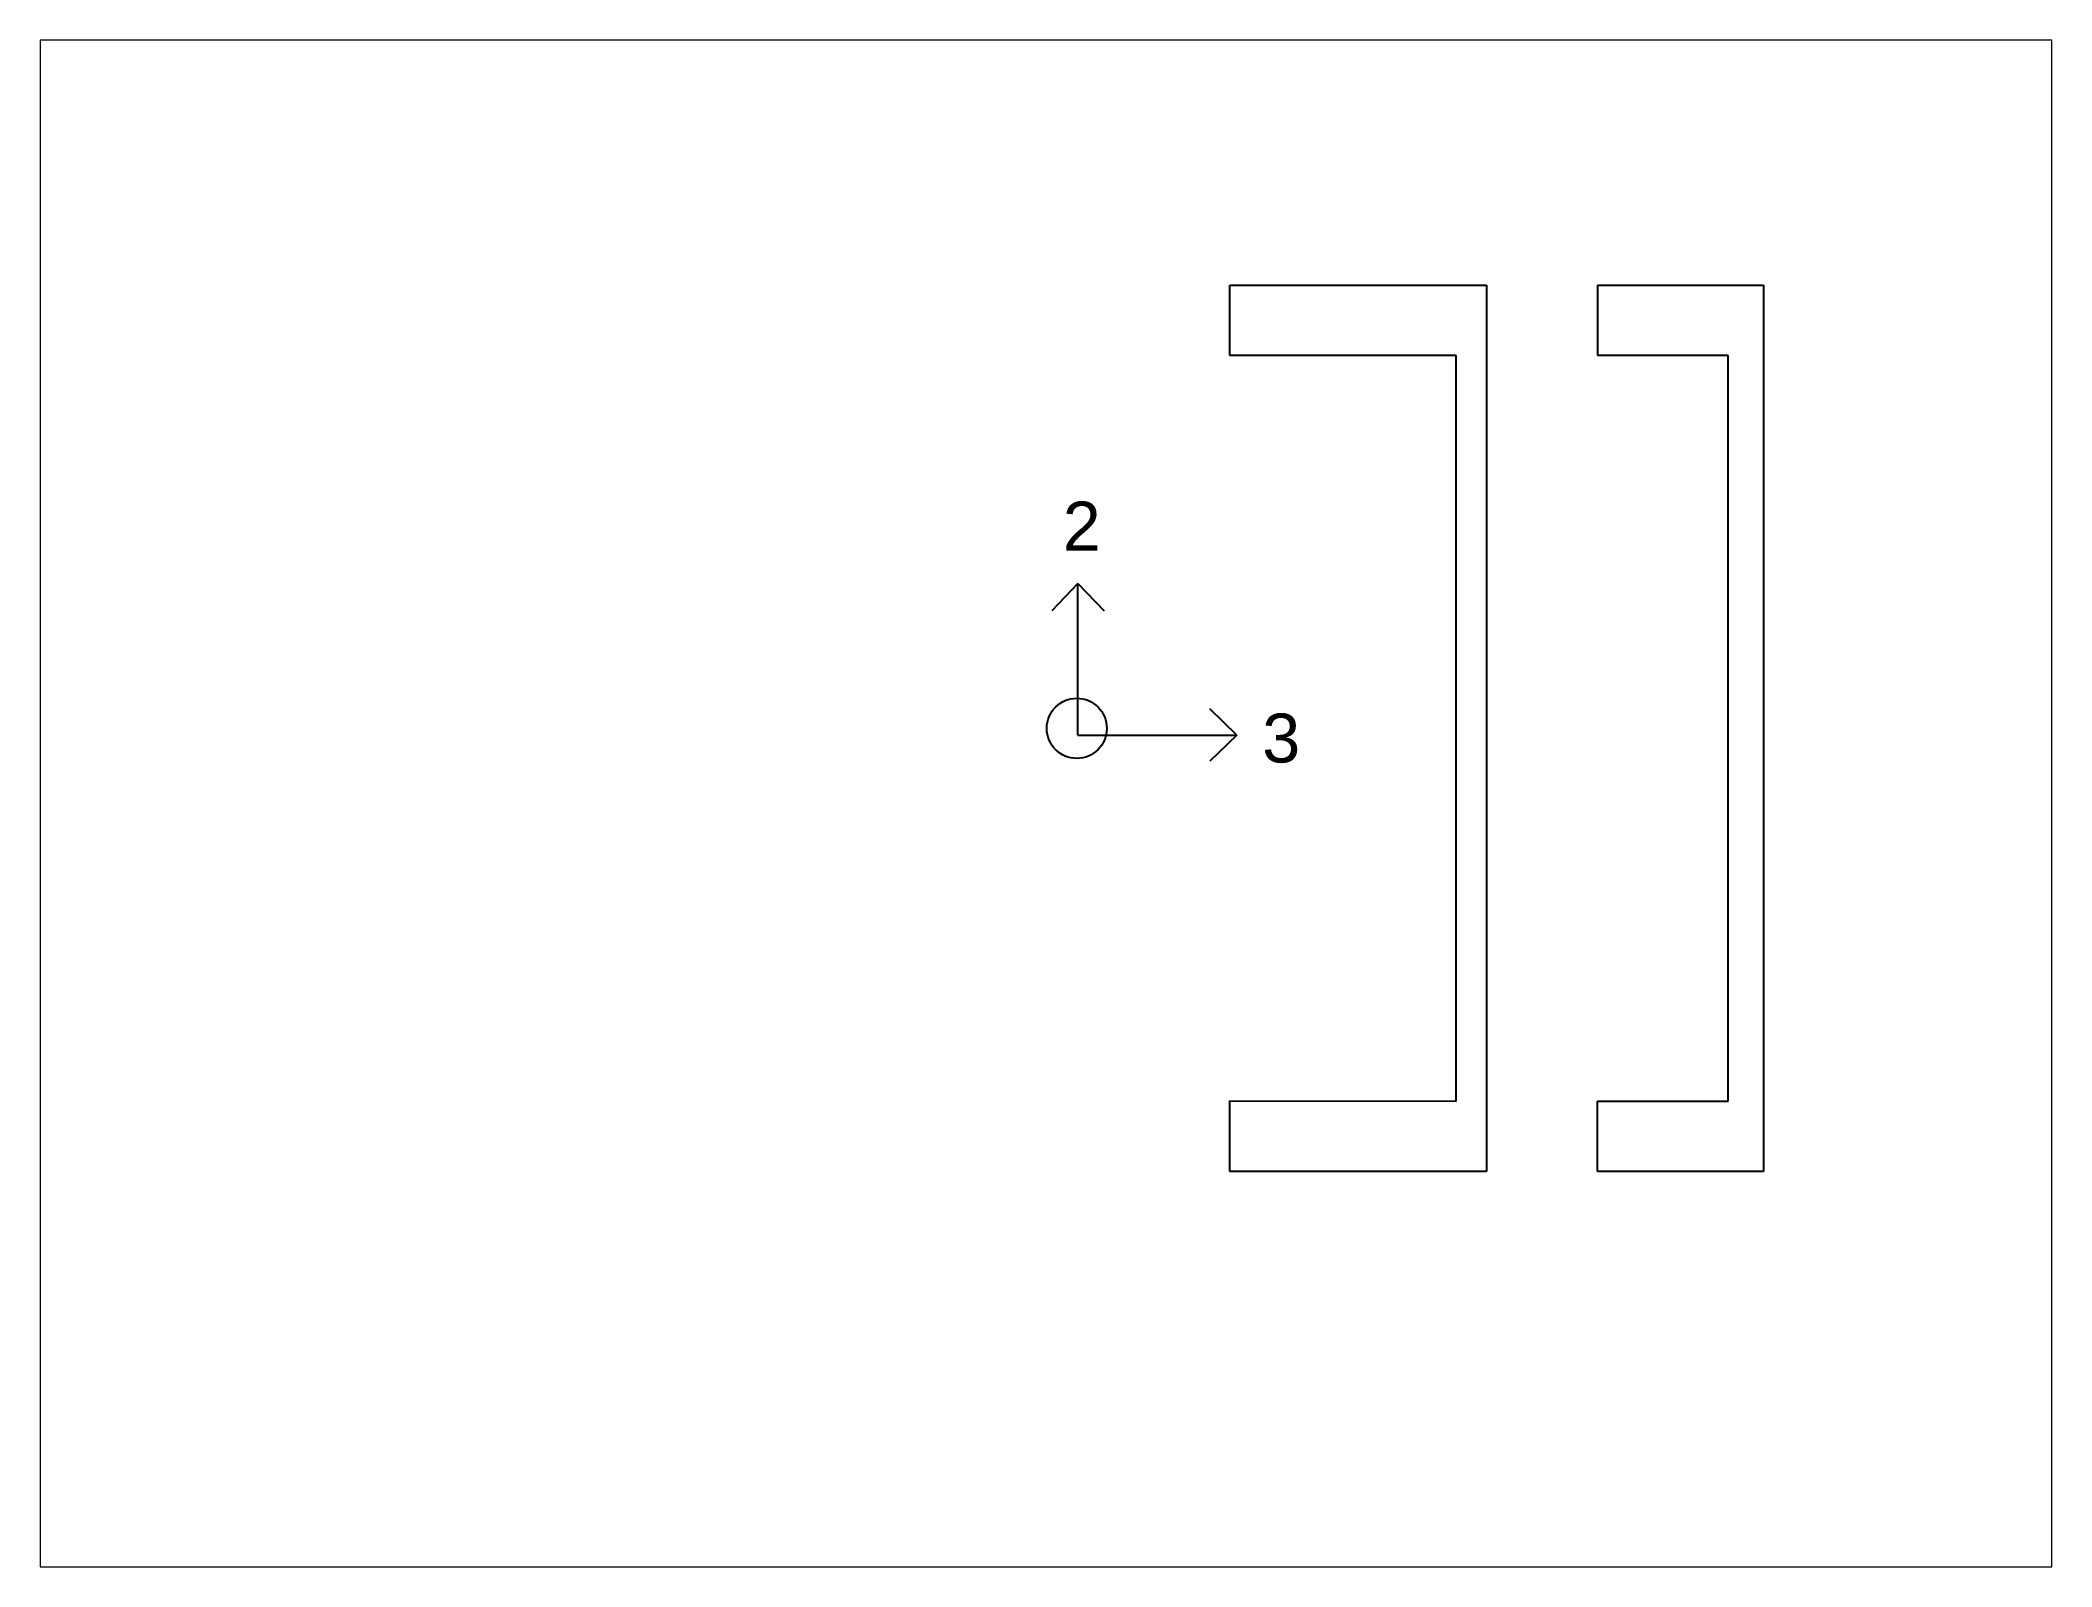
# Paper-space layout 'Layout2 (3)' of a CAD drawing. Header units: millimetres. Extents: x 26 to 231, y 20 to 176.
# The model-space entities are those that its viewports show. They can reach past a viewport. Long polylines and large blocks are cut down to what shows.
import ezdxf

# ---------------------------------------------------------------- set-up
doc = ezdxf.new("R2010")
doc.units = ezdxf.units.MM
doc.styles.get("Standard").update_dxf_attribs({"font": 'arial.ttf'})

msp = doc.modelspace()

# ---------------------------------------------------------------- linework, layer by layer
for p, q in [((16615, 3761), (16615, 4471)), ((16615, 4471), (19205, 4471)), ((16615, 3760), (16615, 4471)), ((16615, 4471), (19205, 4471)), ((19205, 4471), (19205, -4469)), ((19205, 4471), (19205, -4469)), ((20325, 4471), (20325, 3761)), ((20325, 4471), (22000, 4471)), ((22000, 4471), (22000, -4469)), ((18900, 3761), (16615, 3761)), ((18900, 3761), (16615, 3760)), ((18900, -3759), (18900, 3761)), ((18900, -3759), (18900, 3761)), ((21644, 3761), (20325, 3761)), ((21644, -3759), (21644, 3761)), ((16615, -3758), (18900, -3759)), ((16615, -4469), (16615, -3758)), ((16615, -3758), (18900, -3759)), ((16615, -4469), (16615, -3758)), ((20325, -3759), (21644, -3759)), ((20325, -4469), (20325, -3759)), ((19205, -4469), (16615, -4469)), ((19205, -4469), (16615, -4469)), ((22000, -4469), (20325, -4469))]:
    msp.add_line(p, q)
msp.add_circle((15072, 0), 303)

psp = doc.layouts.new('Layout2 (3)')

# ---------------------------------------------------------------- linework, layer by layer
for p, q in [((131.77, 119.98), (129.1, 117.19)), ((131.77, 104.49), (131.77, 119.98)), ((131.77, 119.98), (134.45, 117.19)), ((148.02, 104.49), (145.23, 107.16)), ((131.77, 104.49), (148.02, 104.49)), ((148.02, 104.49), (145.23, 101.82))]:
    psp.add_line(p, q)

# ---------------------------------------------------------------- texts
at = {"char_height": 5, "attachment_point": 1}
for s, insert in [('2', (130.21, 128.35)), ('3', (150.6, 106.69))]:
    psp.add_mtext_dynamic_manual_height_columns(s, width=9.617, gutter_width=12.5, heights=[0], dxfattribs=dict(at, insert=insert))

# ---------------------------------------------------------------- viewports
at = {"layer": '0', "view_target_point": (18455.26, -1512.45)}
psp.add_viewport(center=(128.5, 97.5), size=(205.6, 156), view_center_point=(-3693.71, 754.34), view_height=15397.4281, dxfattribs=at)

doc.saveas('drawing.dxf')
